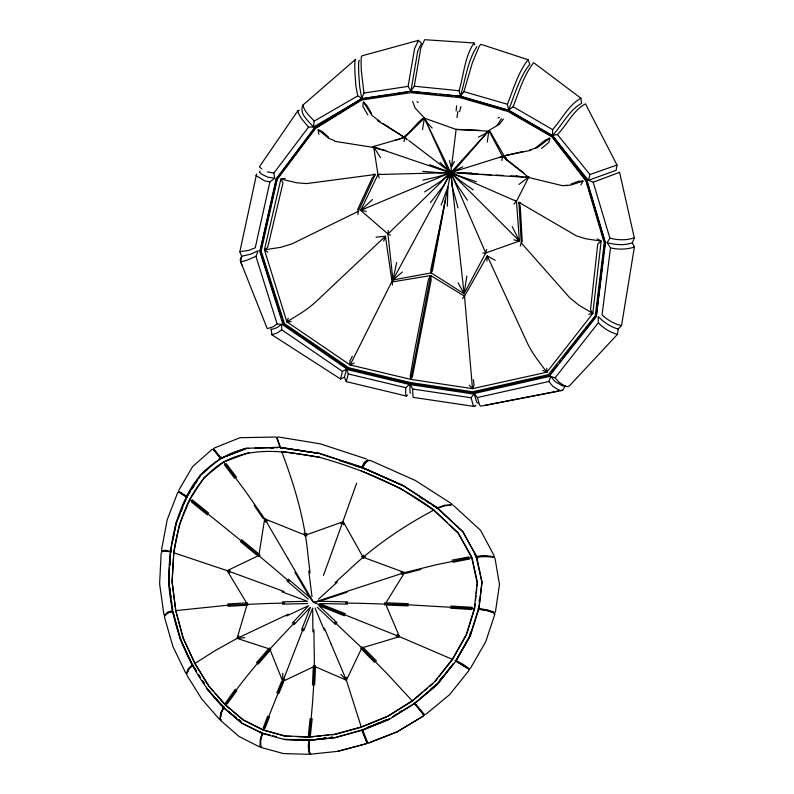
<?xml version="1.0" encoding="UTF-8"?>
<svg xmlns="http://www.w3.org/2000/svg" width="794" height="794" viewBox="0 0 794 794"><rect width="100%" height="100%" fill="white"/><g stroke="black" fill="none" stroke-linecap="round" stroke-linejoin="round"><path stroke-width="1.19" d="M282.783 673.272L282.763 681.411L263.33 730.182L243.262 720.118L225.317 704.983L215.095 693.361M407.59 394.896L406.339 396.027L405.714 395.62L405.734 387.68L409.942 384.127L410.022 392.712L410.647 393.119M447.31 206.212L447.915 186.957L450.793 172.616L456.133 129.462L424.383 118.137L404.821 137.461L372.783 146.711L373.061 147.376L334.77 141.322M310.712 753.834L309.948 754.022L309.521 752.146L308.916 739.7L308.251 746.747L309.263 754.052L310.037 753.863M308.876 740.782L308.677 746.211L309.7 753.486M258.675 556.654L264.68 518.819L244.969 490.593L223.58 461.909C192.327 481.055 178.729 518.045 173.717 552.733L173.509 556.356M312.489 685.043L313.233 668.002L315.516 665.571M314.662 684.994L315.446 667.962L313.293 665.61M161.172 552.922L159.614 583.838L163.882 614.437M346.551 677.252L346.392 680.2L361.33 727.215L334.83 734.5L331.167 734.877M168.834 580.305L169.519 568.057M169.658 565.616L170.343 553.368M169.092 580.285L169.499 572.841M169.926 565.417L170.343 557.984M173.37 558.778L172.03 581.754L175.692 610.626L228.603 605.127L267.211 603.519A168.844 8.595 -1.5 0 1 284.689 603.073M260.561 742.708L260.631 746.41M548.902 376.555L596.274 316.727L605.415 242.924L586.974 180.337L552.713 135.744L508.716 110.207L460.411 96.173L410.657 91.221L361.389 98.684L314.623 127.586L276.074 179.136L259.846 251.559L283.22 325.093L348.07 369.766L409.803 384.564L472.539 393.884L548.902 376.555L557.348 365.22M486.901 261.087L487.258 255.936L495.198 260.273M478.435 608.879L478.663 606.477M479.129 601.683L479.358 599.281M486.543 249.505L485.729 252.949L464.083 293.74L431.192 272.888L392.931 279.964L387.948 234.012L388.306 230.478M308.37 735.264L310.097 718.729M456.103 110.912L456.639 105.741M312.191 718.669L310.434 735.184L309.184 737.16L297.174 736.683M475.159 603.906L474.643 608.631L407.362 604.78L362.908 603.4A183.335 8.982 1.5 0 0 345.509 603.033M475.537 600.373L476.043 595.649M476.301 593.297L476.807 588.572M477.065 586.21L477.452 582.677L472.232 558.688M285.254 178.452L280.887 179.047L264.442 249.842L286.872 321.858L350.144 364.952L410.845 379.383L472.499 388.653L546.848 372.207L592.81 313.441L601.147 241.078L597.207 238.875M456.917 117.542L457.93 111.378M477.938 608.889L478.851 608.571L481.898 582.409M225.546 708.893L206.609 688.458L223.471 707.653L241.713 723.126L262.08 733.378L284.262 739.472L308.767 740.395L334.989 737.656L362.173 730.232L389.338 719.285L414.667 703.573L437.573 684.239L456.024 660.965L470.465 635.547L478.891 608.879L481.998 582.33L476.658 556.604L462.882 531.633L438.258 509.133M596.254 313.273L595.966 315.734L586.051 328.259M596.552 310.821L596.989 307.139M597.286 304.688L597.723 301.005M598.021 298.554L598.607 293.651M598.904 291.19L599.341 287.517M599.639 285.056L601.693 267.886M601.981 265.434L602.428 261.752M602.715 259.301L603.162 255.618M603.45 253.167L603.897 249.485M604.184 247.033L604.78 242.12L586.101 180.238L568.673 157.678M602.815 261.941L596.314 315.992L583.332 332.408M603.103 259.479L603.549 255.797M603.847 253.336L605.167 242.279L586.528 180.149L561.279 147.317M487.268 142.017L488.886 130.633L484.32 134.146L478.484 137.094M406.339 396.027L346.283 381.626L348.298 373.964L346.611 369.051L342.442 371.413L340.527 378.966L271.816 334.721L271.171 328.905M475.963 405.297L474.564 406.478L473.214 405.307L471.07 397.744L474.266 393.774L477.422 397.556L548.892 381.497L550.748 376.485L555.145 377.805L559.006 382.251L563.452 385.14L566.966 386.698L569.189 386.122L617.464 334.353L618.139 328.994L621.533 325.56L634.386 247.073L632.381 242.785L634.307 237.813L619.598 172.328L618.615 172.645M559.79 145.391L553.1 136.697L588.433 180.317L593.187 182.203L609.881 238.121L607.112 242.636L610.507 247.887L602.06 314.96C607.499 319.903 614.387 324.121 621.533 325.56M357.905 214.569L358.322 211.313L375.225 174.501L373.24 174.194M418.448 40.355L414.627 48.444L408.106 86.387L410.925 91.082L417.684 51.312L421.465 43.293L418.448 40.355L362.004 55.818L361.32 56.87L361.072 61.724L361.28 70.309L363.93 93.067L361.727 98.416L357.757 95.885L314.226 121.105L313.382 127.04L308.529 127.07C304.578 122.048 299.12 117.274 297.81 110.832L299.308 110.287M371.582 113.502L366.818 105.374L363.404 102.098L362.798 106.317L367.791 114.822M346.283 381.626L344.407 377.269L346.611 369.051M458.078 282.823L464.083 293.74L466.852 276.074M495.476 611.678L499.486 584.493L495.009 558.311M501.887 160.517L502.503 156.388L488.886 130.633L450.793 172.616L387.948 234.012L360.734 210.321L377.974 174.531L373.656 146.821L476.271 181.747M410.925 91.082L414.279 86.218L420.87 47.739L424.701 39.7L473.998 42.975L474.802 44.871M186.709 674.414L188.694 669.332L192.902 664.886L188.952 668.727L187.176 672.389M186.342 673.749L188.337 668.667L192.217 664.886L180.337 639.388L172.705 611.489L167.594 613.057M557.438 134.563C567.005 124.727 573.189 110.396 585.496 103.825L616.988 165.033L616.134 170.323L588.433 180.317L589.932 174.511L557.438 134.563L552.604 135.387L552.604 129.611C561.884 119.289 568.573 105.056 580.89 98.208L581.615 103.309C568.97 110.287 562.341 125.015 552.604 135.387M508.13 111.557L460.133 97.622L410.706 92.69L361.727 99.994L315.327 128.588L277.166 179.543L261.157 251.122L284.48 323.555L348.774 367.781L410.2 382.5L472.619 391.77L548.317 374.659L595.232 315.833L604.254 242.895L585.942 181.002L551.919 136.836L508.13 111.557L508.249 110.862M422.517 129.472L424.383 118.137L427.519 123.149L432.184 128.122M221.457 719.821L220.285 719.84L221.198 713.31L223.958 707.087L220.732 712.843L219.819 719.374M469.343 385.279L472.499 388.653L464.53 296.162L430.676 275.548L428.423 279.428L414.369 352.139L410.2 376.267L410.845 379.383L430.676 275.548L391.621 282.039L350.144 364.952L354.154 362.967M363.454 555.145L363.444 558.51M161.519 549.994L167.187 519.802L177.707 492.548M431.192 272.888L432.472 270.565L445.523 199.175L430.705 270.228L431.192 272.888L447.915 186.957L441.136 205.011M170.412 552.148L171.147 551.969L170.512 551.354L176.099 522.799L186.55 497.143L178.352 491.843M170.7 551.8L171.167 549.388M173.052 539.771L174.233 533.747M174.71 531.345L176.347 522.918M256.591 174.055L239.808 251.946L241.763 256.234L240.562 261.494L267.25 328.647L272.997 326.86L277.126 323.952L281.642 324.359L281.672 329.738L277.493 332.865L271.816 334.721L271.985 333.976M220.345 717.439L221.278 712.635L223.958 707.087M403.967 141.55L404.821 137.461L406.776 138.96M396.692 262.486L392.931 279.964L402.35 272.034M535.444 148.041L545.428 139.972L549.795 138.206L548.912 142.364L541.518 148.468M308.529 127.07L273.89 173.042L274.714 178.253L269.9 181.915L255.241 247.788L248.621 250.408L240.036 251.668M357.757 95.885L355.861 86.089L354.997 73.822L354.739 65.247L354.978 60.394L355.643 59.302L302.961 105.026C298.693 114.098 308.598 120.728 313.382 127.04L361.806 98.823L391.243 94.436M260.164 250.884L276.63 178.65L315.188 127.596L361.806 98.823M260.591 250.775L262.506 242.359M263.062 239.947L264.154 235.143M264.7 232.741L277.046 178.64L315.536 127.834L362.014 99.29M580.89 98.208L533.657 62.676C523.693 75.46 518.998 91.737 513.142 106.733L508.626 110.009C514.81 94.516 519.365 77.514 529.767 64.274L528.099 59.729L480.936 44.315L479.358 45.992L472.301 62.984L463.904 91.667L460.5 96.005L459.061 90.724C463.845 74.914 464.619 56.85 473.998 42.975M255.956 256.383C252.958 257.157 234.905 267.38 241.763 256.234L250.973 254.09L258.189 250.696L255.956 256.383L277.126 323.952M459.647 111.597L460.867 106.565M460.5 96.005C465.443 79.539 467.428 61.178 476.896 46.638M460.133 97.622L460.312 96.928M260.76 739.145L262.149 733.765M262.457 733.428L260.819 739.78L260.501 745.199L260.68 747.065L261.692 746.886M362.382 646.763L346.392 680.2L314.414 666.345L282.763 681.411L269.364 647.914M520.298 246.021L521.251 242.875L518.929 202.341L520.527 202.718M213.626 448.818L221.109 458.128L221.437 457.046M466.941 633.463L474.276 609.812M469.591 635.408L470.683 631.945M478.067 610.03L470.048 635.478L455.647 660.826M494.841 614.298L485.68 641.86L470.514 668.191M356.645 483.218L329.441 559.016A218.29 10.987 -69.8 0 0 323.436 575.422M383.691 241.098L385.418 236.205L376.048 237.198M508.626 110.009L507.406 104.252C513.44 89.146 517.966 72.631 528.099 59.729M291.15 321.689L286.872 321.858L288.242 318.166M263.171 727.949L267.647 716.238M264.918 728.614L269.434 716.932M301.502 630.059L310.434 607.241L294.018 624.679M303.645 630.883L312.677 608.105L312.896 631.895M176.357 522.928L180.03 513.887M180.953 511.644L182.789 507.118M184.178 503.743L186.927 496.965L190.163 491.883M276.858 692.973L281.602 681.411M278.744 693.688L283.527 682.145M247.609 602.825L237.059 638.386L215.164 650.614L194.818 663.516L208.802 686.215L213.517 691.574M472.499 388.653L473.998 385.358L473.423 379.661M283.22 325.093L283.527 324.428M357.479 209.924L372.148 178.064L375.225 174.501L306.553 183.583L296.767 182.799L280.887 179.047L282.962 183.106L267.707 247.41L264.442 249.842L267.816 252.174M164.328 615.449L167.435 612.273L172.546 610.715L168.765 581.526M164.497 616.233L168.07 612.601L172.229 611.34M164.973 615.767L165.44 614.784M352.328 356.208L349.797 361.31L350.144 364.952M513.887 204.088L516.467 201.348L528.893 176.883L525.231 176.685M451.736 503.803L415.242 480.42L370.738 460.619L368.088 460.48L365.538 462.743L362.124 468.202L361.776 467.329L364.357 462.287L367.85 459.766M306.573 533.28L304.42 535.831M362.124 468.202L364.754 463.091L368.257 460.58M260.065 170.998L259.38 172.288L261.841 174.273L267.578 177.102L274.714 178.253M392.931 279.964L450.793 172.616L462.823 166.819M454.406 161.529L451.24 167.484L449.434 160.567M524.01 173.092L502.503 156.388L450.793 172.616L443.816 185.32L430.497 202.589M580.801 185.012L582.995 181.092L578.469 181.24L571.124 184M439.132 676.448L452.57 659.427L466.574 634.654M468.718 669.977L469.234 669.63L467.527 668.29L455.25 660.677L456.153 660.648L470.385 635.587M178.868 490.106L192.674 466.505L212.067 449.404M410.845 379.383L412.433 376.693L431.172 279.954L430.676 275.548M477.422 397.556L479.526 404.99L480.886 406.151L562.668 390.281L565.298 385.874M501.52 118.743L497.193 125.234M359.434 60.275L358.769 61.327L358.541 66.18L358.789 74.725L359.712 86.764L361.727 98.416M192.098 488.846L194.034 485.789M195.324 483.764L197.259 480.707M198.56 478.683L201.13 474.604L207.75 469.254M503.495 119.031L499.337 124.271L489.332 130.206L506.056 159.326L528.923 177.568L562.529 185.687L570.826 185.081L582.995 181.092M297.81 110.832L260.144 165.688L259.479 166.958L261.871 168.953M235.361 689.232L225.685 702.67L225.317 704.983C242.627 680.269 262 657.045 282.793 635.2A163.296 9.766 -47.2 0 1 294.703 622.476M227.114 704.089L236.84 690.661M238.825 636.054L237.059 638.386L270.962 649.423M555.145 377.805L598.368 322.701L598.249 316.558C603.639 322.215 610.636 326.979 618.139 328.994M551.741 371.632L553.259 369.706M564.703 355.246L566.221 353.32M567.75 351.395L575.372 341.757M576.901 339.832L578.429 337.897M579.948 335.971L581.476 334.046M583.004 332.12L584.523 330.185M559.641 362.332L561.169 360.397M562.698 358.471L576.454 341.092M580.275 336.269L581.804 334.334M435.4 681.183L437.633 678.344M439.221 680.915L443.042 676.101M437.266 684.021L453.344 663.724L437.266 684.031L420.82 697.916M468.877 670.612L449.622 694.621L425.693 714.411M462.445 298.604L464.53 296.162L487.258 255.936L527.593 343.584A92.521 76.671 62 0 0 537.965 360.357L546.848 372.207L546.738 368.237M454.208 170.482L488.886 130.633M256.492 662.742L267.796 649.73L269.722 649.254L269.394 651.229L258.05 664.211M284.709 679.188L282.763 681.411L296.966 644.847A215.938 10.977 -68.9 0 1 303.298 628.64M384.594 604.949L404.612 572.583L437.236 564.524L471.973 557.487L458.346 533.052L449.622 524.834M292.321 623.111L308.658 605.643L286.565 615.985M494.017 614.119L494.791 613.335L492.826 612.432L486.662 610.497L478.693 609.296M494.196 613.395L494.96 612.621L492.995 611.708L486.831 609.782L478.851 608.571M262.427 732.693L260.253 739.561L260.124 746.856L261.137 746.668M372.525 199.572L360.734 210.321L366.252 211.283M161.529 551.929L164.944 551.046L171.147 551.969M161.629 551.125L165.043 550.242L170.512 551.354M318.523 599.172L337.42 581.972M478.861 174.154L450.793 172.616L441.355 180.863L424.631 191.91M340.834 523.722L343.216 521.658L363.066 557.209L404.612 572.583L401.784 574.449M387.76 716.446L412.384 701.042L422.587 692.368M424.443 690.79L427.222 688.428M430.011 686.066L432.79 683.703M430.556 689.192L433.296 686.889M435.112 685.341L436.938 683.803M414.428 703.315L417.168 700.993M423.093 714.669L424.006 715.325L414.17 703.047L414.944 703.305L437.524 684.23M214.102 450.595L213.04 449.186L220.504 458.475L200.902 474.375L186.888 496.488L178.67 491.168M549.795 138.206L537.419 147.605L529.499 150.056M281.642 324.359L276.729 327.783L271.022 329.659M518.978 184.446L528.893 176.883L523.286 177.141L457.959 173.013L471.795 172.923M469.175 669.312L469.691 668.965L462.743 664.131L456.153 660.648M394.261 715.424L396.355 714.124M399.501 712.168L401.595 710.858M392.335 717.022L413.376 703.97M286.872 321.858L299.378 314.146A92.521 73.286 -43.8 0 0 315.168 302.435L385.418 236.205L392.494 285.056M368.545 742.976L396.841 731.989L423.152 716.138M396.841 731.989L423.281 716.119M447.002 522.373L433.911 510.046C402.816 526.531 373.458 546.59 347.961 570.926A170.303 10.322 -42.2 0 0 335.078 582.697M358.322 211.313L292.212 243.768L280.887 247.291L264.442 249.842M340.527 378.966L344.407 377.269M360.734 210.321L450.793 172.616L516.467 201.348L519.415 241.058L485.729 252.949L482.792 253.058M619.598 172.328L593.187 182.203M362.431 726.768L386.668 716.893M616.988 165.033L589.932 174.511M221 458.545L224.305 457.205M226.508 456.312L246.378 448.273L279.895 447.24L319.506 453.414L362.352 467.348L403.64 485.819L437.772 508.041L462.783 531.752L476.39 556.366L485.213 555.621L494.166 556.802M367.652 727.324L371.026 725.954M373.279 725.041L378.897 722.768M381.15 721.865L386.767 719.592M389.189 718.987L362.104 729.924L334.989 737.656L309.164 740.316M389.338 719.255L362.56 730.063L367.86 742.976M214.182 448.074L239.947 437.712L275.915 437.037M499.327 157.649L502.503 156.388M368.892 742.856L396.95 731.929M246.378 448.273C220.146 454.664 197.905 471.983 186.54 496.637C173.281 522.909 168.953 552.296 168.606 581.446C171.534 628.143 190.371 673.908 223.352 707.375M221.109 458.128L246.507 448.481L248.949 448.402M224.732 461.473C254.239 445.682 288.49 451.865 319.873 457.394C360.337 468.936 400.037 484.588 433.911 510.046M248.969 452.54L223.67 462.019L203.998 477.601L189.905 499.327L179.434 524.566L173.846 552.703L172.149 581.684L175.802 610.507L183.235 638.098L194.887 663.327L208.852 686.006L225.357 704.744L243.282 719.87L263.33 729.924L285.145 735.949L309.144 736.901L334.75 734.242L361.22 726.967L387.621 716.208L412.195 700.814L434.427 681.927L452.322 659.258L466.296 634.515L474.355 608.522L477.144 582.607L471.666 557.448L458.049 533.042L433.643 510.066L400.722 488.538L361.052 470.753M498.096 118.048L499.446 117.562M294.921 572.186L309.829 597.545L313.59 602.438L344.864 592.106A243.421 14.193 -17.9 0 1 361.439 586.667L404.612 572.583L400.811 572.345M287.885 558.48A245.604 1.28 59.7 0 0 296.668 573.496L313.59 602.438L319.565 601.276L347.018 592.245M367.116 743.224L361.826 730.301M473.254 189.935L460.619 180.972L450.793 172.616L438.228 176.645L422.904 180.178M260.035 554.907L227.163 570.658L173.717 552.733M366.183 743.74L337.718 751.342L310.811 754.191M337.718 751.342L365.836 743.849M405.595 573.457L420.84 569.457M634.307 237.813C626.535 240.483 617.792 240.254 609.881 238.121M632.381 242.785C624.352 245.674 615.251 244.86 607.112 242.636M395.333 140.042C408.195 138.355 414.131 124.211 424.056 117.562L415.034 107.934L412.672 101.443M506.463 158.195L503.684 155.932L523.633 151.386M548.505 375.79L472.549 392.871L410.002 383.512L348.407 368.823L283.855 324.528M308.767 740.395L312.32 739.601M588.721 314.335L592.81 313.441L590.498 309.938L597.743 244.086L601.147 241.078L585.466 238.716L576.414 235.858L518.929 202.341L520.288 206.758L522.263 241.842M530.918 150.284L503.684 155.932M311.198 739.561L284.262 739.472M485.362 405.297L558.182 391.114M452.878 562.241L469.601 559.006M452.024 560.157L468.817 556.951M423.807 714.679L414.17 703.047M276.322 447.836L279.895 447.24L276.759 437.822M562.668 390.281L560.495 390.638L557.07 389.02L552.684 386.162L548.892 381.497M165.589 550.837L162.71 551.235M363.93 93.067L408.106 86.387M393.695 94.069L407.183 92.064M363.235 99.111L365.677 98.744M369.349 98.198L371.8 97.841M374.242 97.473L376.693 97.106M379.254 178.005L377.974 174.531L380.018 174.223M365.498 556.862L361.409 556.793M360.595 648.271L399.481 636.659L452.57 659.427M450.357 505.212L444.451 505.857L436.908 508.587L438.07 508.497M312.399 739.641L306.464 739.68M315.972 739.214L319.535 738.797M323.108 738.38L326.671 737.963M330.244 737.537L332.626 737.259M314.067 736.653L309.184 737.16C312.489 707.305 315.049 677.252 314.126 647.189A163.336 5.618 89 0 1 313.908 629.85M316.508 736.395L321.391 735.889M323.833 735.641L328.716 735.135M323.148 738.212L325.51 737.973M330.254 737.477L332.626 737.229M244.82 637.632L237.059 638.386L272.332 621.722A214.737 12.922 -25.3 0 1 288.143 614.298M494.394 557.487L484.548 556.118L475.596 556.882L488.767 556.624M230.151 570.459L227.163 570.658L247.907 605.147M227.997 606.298L245.495 605.286L247.073 604.075L245.187 602.974L227.65 603.976M270.307 448.213L273.99 448.044M634.386 247.073C626.843 249.534 618.298 249.683 610.507 247.887M255.063 448.203L274.625 447.598M377.974 174.531L450.793 172.616L519.415 241.058L513.837 239.867M282.307 601.862L307.467 601.276L281.781 591.788M282.545 604.155L307.625 603.549M467.388 200.187L456.232 183.742L450.793 172.616L440.541 172.824L422.775 171.385M319.565 601.276L347.663 601.842M347.653 604.085L319.684 603.549L345.321 613.722M566.122 185.488L567.541 185.518M308.34 754.3L283.547 753.575L261.325 747.561M456.133 129.462L479.179 130.285M284.341 739.432L308.489 740.345M408.334 603.678L387.561 602.864L385.537 603.926L384.713 602.735M408.136 605.882L387.442 605.068L385.537 603.926L399.481 636.659L396.087 636.441M291.16 736.445L285.155 736.217L263.33 730.182M179.067 491.972L187.364 497.332L186.55 497.143M455.935 129.343L487.357 131.07M481.303 174.283L491.059 174.819M495.942 175.087L503.267 175.484M510.592 175.891L516.696 176.218M450.873 606.011L472.351 607.37M450.506 608.184L471.894 609.534M414.279 86.218L459.061 90.724M410.865 91.509L420.532 92.471M422.944 92.719L436.243 94.039M439.866 94.397L444.7 94.883M447.111 95.121L453.156 95.717M455.577 95.965L460.411 96.441L508.497 110.426L552.356 135.734M414.647 92.382L417.118 92.63M423.281 93.245L425.753 93.484M430.695 93.98L433.157 94.228M452.55 504.766L444.709 505.202L437.266 507.882L403.59 485.968L362.927 467.765M219.233 458.337L220.504 458.475M262.08 733.378L264.511 733.686M617.464 334.353C610.298 332.527 603.361 328.25 598.368 322.701M288.47 448.947L280.113 447.747L282.456 448.312M290.852 449.295L319.506 453.414M474.564 406.478L413.565 397.427L412.91 397.01L412.721 389.04L409.942 384.127M412.721 389.04L471.07 397.744M479.1 609.067L486.037 610.11L492.181 612.035M319.913 457.284L281.572 451.379C294.366 484.926 304.757 519.782 308.022 555.651A171.871 5.012 83.3 0 0 310.067 573M319.575 453.612L280.51 447.508L276.927 437.117M278.128 436.938L320.22 443.816L366.332 458.922M385.815 150.483L378.698 149.133L373.656 146.821L380.505 157.619M267.38 171.891L273.89 173.042M523.286 177.141L516.16 175.732M269.9 181.915L264.561 180.814L255.926 175.474M334.383 140.647L328.527 138.146L318.215 129.799L318.87 134.285M354.104 465.383L362.352 467.348M348.298 373.964L405.734 387.68M356.357 466.296L359.89 467.18M263.419 733.348L270.456 735.155M272.799 735.76L276.312 736.663M463.904 91.667L507.406 104.252M463.825 97.95L475.507 101.344M488.37 105.086L500.061 108.48M502.404 109.165L505.907 110.177M339.763 460.709L361.062 467.388M320.746 453.989L361.776 467.329M485.729 252.949L450.793 172.616L429.733 164.775M313.59 602.438L342.849 614.05M344.358 615.757L318.86 605.633L337.132 622.883M542.778 370.431L546.848 372.207M403.64 485.819L362.233 467.755L364.396 468.907M318.215 129.799L322.314 131.625L328.398 136.985M387.948 234.012L390.499 235.183M563.105 386.241L555.284 381.735L550.748 376.485M241.713 723.126L262.238 733.041L260.243 731.691M259.31 746.787L239.014 736.435L220.772 720.634M453.384 505.391L480.628 530.392L494.186 555.86M455.25 660.677L468.867 669.034M433.455 505.738L437.772 508.041M514.452 200.267L516.467 201.348M307.05 535.9L264.68 518.819L265.524 522.095M592.81 313.441L578.548 304.946L569.447 297.462L521.251 242.875M509.311 111.478L522.115 118.862M524.248 120.093L531.722 124.4M533.856 125.631L546.659 133.015M548.793 134.246L551.999 136.092M513.142 106.733L552.604 129.611M377.378 120.549L403.719 136.925L383.125 123.517M419.679 497.084L422.795 499.059M425.921 501.044L429.038 503.019M432.154 505.004L436.313 507.644M223.471 707.653L225.556 708.973M380.038 121.512L372.128 115.596L363.404 102.098M281.672 329.738L342.442 371.413M285.552 325.828L288.589 327.912M293.651 331.396L296.688 333.49M310.861 343.246L312.886 344.636M318.96 348.824L321.997 350.908M334.145 359.275L338.194 362.064M476.648 557.041L477.789 557.835M509.927 162.234L506.056 159.326M408.731 140.459L450.793 172.616L464.083 293.74M267.598 521.162L264.68 518.819L287.845 558.44M192.198 499.813L208.624 513.023M189.796 499.277L241.694 541.22L275.915 570.032A183.364 2.729 40.7 0 1 289.175 581.426M191.175 501.768L207.522 514.929M229.704 572.722L227.163 570.658L267.727 585.525A233.535 8.109 20.2 0 1 284.133 591.56M228.305 711.156L231.074 713.419M232.91 714.928L236.602 717.955M241.207 721.726L238.438 719.463L240.304 720.942M241.584 539.702L257.842 553.1L258.735 555.284L256.492 554.847L240.324 541.498M223.829 707.841L241.803 723.096M416.969 101.592L418.091 102.545M288.272 579.064L309.829 597.545M286.813 580.751L308.241 599.162M477.919 403.124L476.579 401.963L474.266 393.774M458.049 207.919L452.322 186.977L450.793 172.616L440.025 162.403M423.758 714.193L424.671 714.858L414.944 703.305M317.233 607.231L335.425 624.421M397.238 634.466L399.481 636.659L358.997 620.481A235.679 7.821 21.9 0 0 342.849 614.05M404.821 137.461L407.193 139.804M376.435 660.896L364.118 648.49L362.044 648.073L347.246 634.128A170.184 2.054 43.4 0 0 334.631 622.238M374.609 662.385L362.332 649.998L362.044 648.073L387.74 674.354L412.384 701.042M314.226 121.105C309.988 116.281 304.201 111.587 302.961 105.026M340.904 674.384L346.392 680.2L331.187 644.212M213.864 449.682L220.712 458.198M303.933 533.201L305.621 535.126L343.216 521.658L343.623 524.794M219.084 718.937L201.914 699.236L187.017 675.396M192.247 665.223L196.009 670.017M552.753 137.074L567.154 155.713M476.658 556.604L474.385 553.666L475.556 555.711M226.211 463.597L236.543 477.273M224.345 464.649L234.617 478.286M222.28 705.37L223.7 707.385M254.12 505.371L263.31 518.79M196.555 671.317L192.565 665.054L180.546 639.259L173.161 612.204M198.54 674.443L200.535 677.57M202.53 680.696L204.515 683.823L203.284 681.689M519.415 241.058L512.219 226.627M450.793 172.616L424.383 118.137L447.667 169.211M185.687 672.984L172.893 646.415L164.497 617.295M367.007 742.698L362.024 729.597M194.818 663.516L183.136 638.247L176 611.767M315.069 608.105L324.438 630.496M240.552 261.345L241.922 265.067M260.958 251.936L271.32 284.57M272.064 286.902L276.868 302.057M279.091 309.055L281.681 317.213M260.531 252.055L281.294 317.431M282.039 319.764L283.15 323.267M476.142 556.733L481.998 582.33M169.013 581.516L169.499 585.208M169.807 587.659L170.293 591.361M170.611 593.813L171.087 597.505M171.564 601.197L171.891 603.658M172.199 606.11L172.685 609.812M308.747 570.876L311.992 596.671M478.772 606.497L478.891 608.879M331.177 644.192A215.531 2.809 67 0 1 324.428 628.183M409.982 383.502L409.803 384.564L410.2 382.5L409.982 383.502"/></g></svg>
